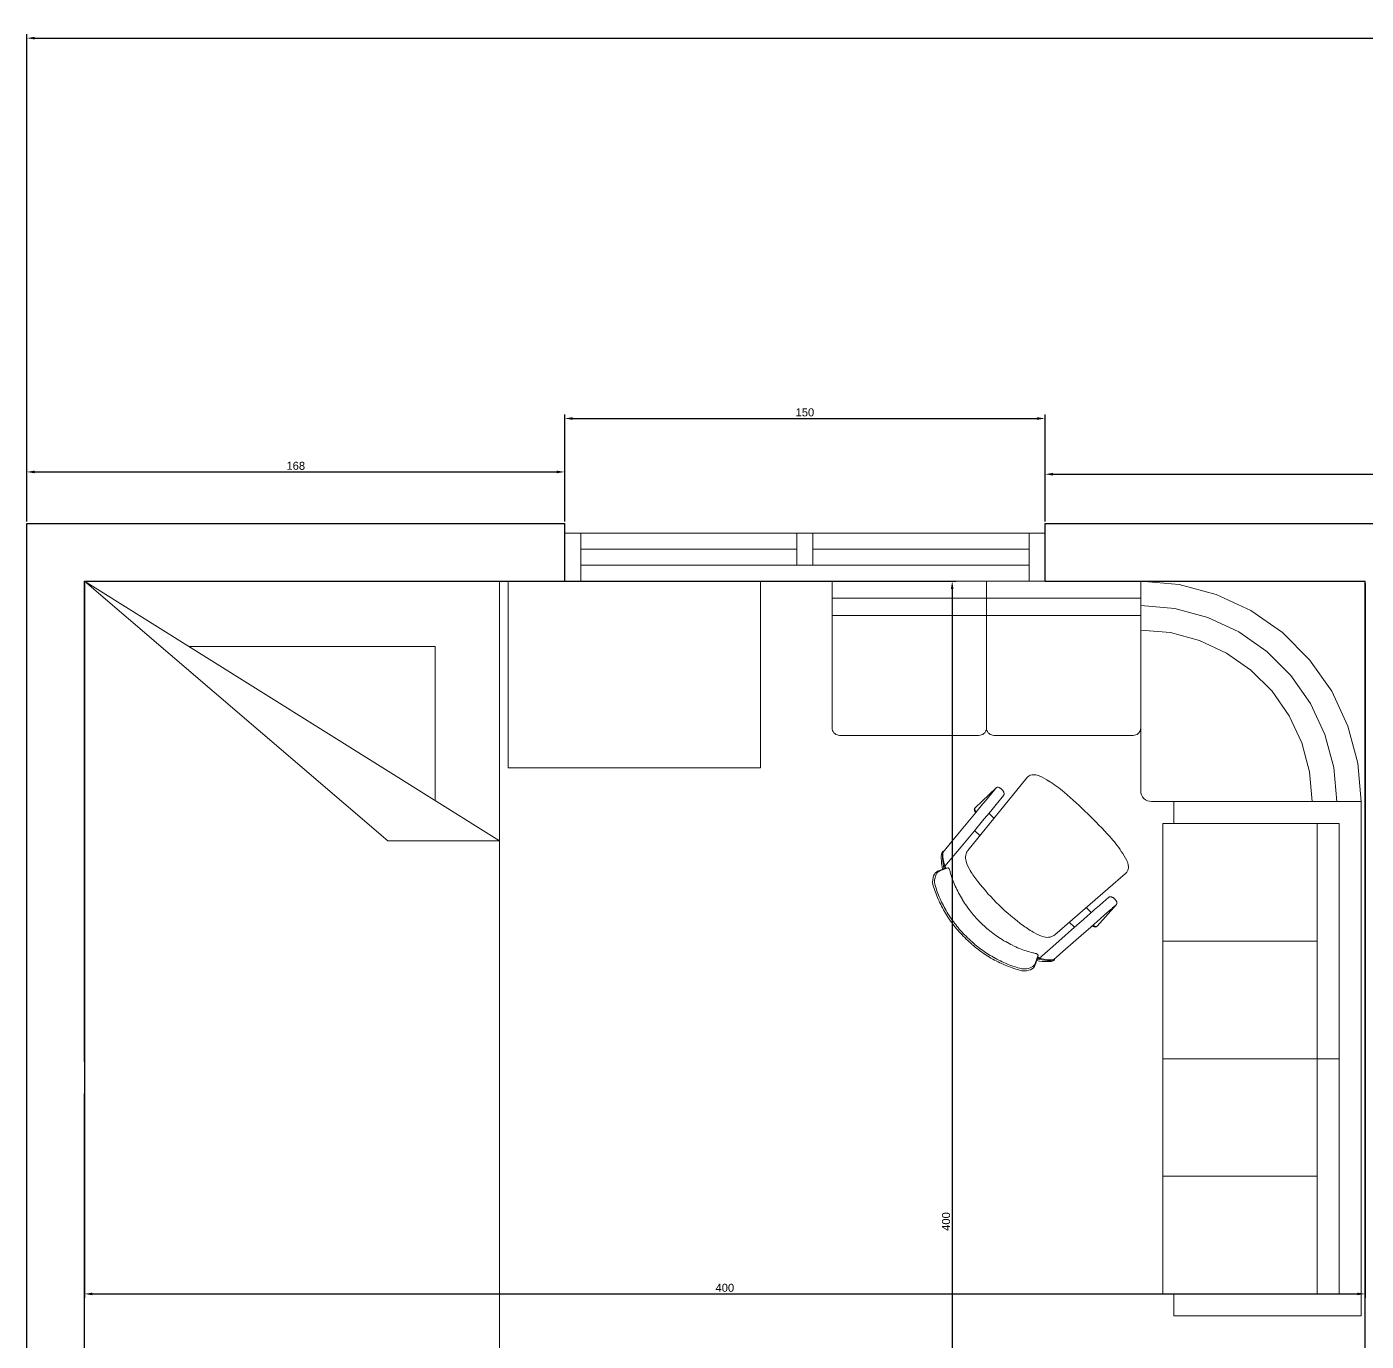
# Model space of a CAD drawing. Header units: millimetres. Extents: x -3817 to 5248, y 289 to 3424.
# Drawn here: x 4254.4 to 4672.7, y 2247 to 2657.4 of the extents above; entities that cross this region are included whole.
import ezdxf

# ---------------------------------------------------------------- set-up
doc = ezdxf.new("R2010")
doc.units = ezdxf.units.MM
for name, color, linetype, lineweight in [('1 Amenagament', 8, 'Continuous', 9), ('1 FENETRES', 191, 'Continuous', 15), ('AMENAGEMENT', 8, 'Continuous', 9), ('FENETRE', 191, 'Continuous', 5)]:
    doc.layers.add(name, color=color, linetype=linetype, lineweight=lineweight)
doc.styles.get("Standard").update_dxf_attribs({"font": 'arial.ttf'})
doc.dimstyles.new('ISO-25', dxfattribs={"dimtxt": 2.5, "dimasz": 2.5, "dimexe": 1.25, "dimexo": 0.625, "dimtad": 1, "dimtxsty": 'Standard', "dimcen": 2.5, "dimadec": 0, "dimazin": 0, "dimtfac": 1, "dimtmove": 0, "dimatfit": 3, "dimfxl": 1, "dimarcsym": 0})

# ---------------------------------------------------------------- blocks, each defined once
blk = doc.blocks.new('150aa')
at = {"layer": '1 FENETRES'}
for p, q in [((8209.96, 129.8), (8359.96, 129.8)), ((8209.96, 129.8), (8209.96, 114.8)), ((8214.96, 114.8), (8214.96, 129.8)), ((8282.46, 119.8), (8282.46, 129.8)), ((8287.46, 119.8), (8287.46, 129.8)), ((8354.96, 114.8), (8354.96, 129.8)), ((8359.96, 114.8), (8359.96, 129.8)), ((8214.96, 124.8), (8282.46, 124.8)), ((8287.46, 124.8), (8354.96, 124.8)), ((8214.96, 119.8), (8354.96, 119.8)), ((8209.96, 114.8), (8359.96, 114.8))]:
    blk.add_line(p, q, dxfattribs=at)
blk = doc.blocks.new('LIT1PLACE')
for p, q in [((100, 200), (0, 200)), ((0, 0), (0, 200)), ((100, 0), (100, 200)), ((73.1, 62.57), (0, 0)), ((0, 0), (100, 62.57)), ((100, 62.57), (73.1, 62.57)), ((84.48, 52.86), (84.48, 15.74)), ((102.13, 45), (162.9, 45)), ((162.9, 45), (102.13, 45)), ((102.13, 45), (102.13, 0)), ((162.9, 45), (162.9, 0)), ((84.48, 15.74), (25.15, 15.74)), ((100, 0), (0, 0)), ((162.9, 0), (102.13, 0)), ((102.13, 0), (162.9, 0))]:
    blk.add_line(p, q)
blk = doc.blocks.new('dh')
at = {"layer": '1 Amenagament', "extrusion": (-1.60812e-16, -1, 0)}
for points, elevation in [([(-69.6192, 0), (-70.3417, 0)], 250.7954), ([(-69.7042, 0), (-70.3842, 0)], 250.8804), ([(-70.3842, 0), (-69.7892, 0)], 251.3337), ([(-70.3842, 0), (-69.7892, 0)], 252.2403), ([(-70.3842, 0), (-69.7042, 0)], 252.6936), ([(-69.6192, 0), (-70.428, 0)], 252.7786), ([(-70.3417, 0), (-69.6192, 0)], 252.7786), ([(-71.0353, 0), (-70.4981, 0)], 253.0336), ([(-70.4692, 0), (-71.0642, 0)], 253.4963), ([(-70.4692, 0), (-71.0642, 0)], 253.5625), ([(-70.4692, 0), (-71.0642, 0)], 253.6286)]:
    blk.add_lwpolyline(points, dxfattribs=dict(at, elevation=elevation))
at = {"layer": '1 Amenagament', "extrusion": (1, -1.60812e-16, 0)}
for points, elevation in [([(-250.7954, 0), (-250.8804, 0)], -70.3417), ([(-252.7786, 0), (-250.7954, 0)], -69.6192), ([(-250.8804, 0), (-252.6936, 0)], -70.3842), ([(-252.6936, 0), (-250.8804, 0)], -69.7892), ([(-252.6936, 0), (-250.8804, 0)], -69.7042), ([(-251.2487, 0), (-251.2487, 0)], -69.6192), ([(-252.6936, 0), (-252.7786, 0)], -70.3417), ([(-252.7786, 0), (-252.7786, 0)], -69.6192), ([(-252.8198, 0), (-253.6286, 0)], -70.4692), ([(-253.0624, 0), (-253.6286, 0)], -71.0642), ([(-253.6286, 0), (-253.0624, 0)], -71.0642), ([(-253.0624, 0), (-253.6286, 0)], -70.4692), ([(-253.6286, 0), (-253.6286, 0)], -71.6591), ([(-253.6286, 0), (-253.6286, 0)], -71.0642), ([(-253.6286, 0), (-253.6286, 0)], -71.0642), ([(-253.6286, 0), (-253.6286, 0)], -70.4692), ([(-253.6286, 0), (-253.6286, 0)], -70.4692)]:
    blk.add_lwpolyline(points, dxfattribs=dict(at, elevation=elevation))
at = {"layer": '1 Amenagament', "extrusion": (-1.60812e-16, 1, 0), "elevation": -251.787}
blk.add_lwpolyline([(70.3842, 0), (69.7042, 0)], dxfattribs=at)
at = {"layer": '1 Amenagament'}
for points in [[(-70.4692, -253.4397), (-70.3544, -253.4296), (-70.2431, -253.3998), (-70.1387, -253.3511), (-70.0443, -253.285), (-69.9628, -253.2035), (-69.8967, -253.1091), (-69.848, -253.0047), (-69.8182, -252.8934), (-69.8081, -252.7786)], [(-70.4692, -253.5341), (-70.338, -253.5226), (-70.2108, -253.4886), (-70.0915, -253.4329), (-69.9836, -253.3574), (-69.8904, -253.2642), (-69.8149, -253.1564), (-69.7592, -253.037), (-69.7252, -252.9098), (-69.7137, -252.7786)], [(-70.4692, -253.6286), (-70.3216, -253.6156), (-70.1785, -253.5773), (-70.0442, -253.5147), (-69.9229, -253.4297), (-69.8181, -253.3249), (-69.7331, -253.2036), (-69.6705, -253.0693), (-69.6322, -252.9262), (-69.6192, -252.7786)], [(-70.428, -252.7786), (-70.436, -252.7794), (-70.4438, -252.7817), (-70.4509, -252.7855), (-70.4571, -252.7907), (-70.4623, -252.7969), (-70.4661, -252.804), (-70.4684, -252.8118), (-70.4692, -252.8198)], [(-71.6303, -253.0336), (-71.6353, -253.034), (-71.6401, -253.0353), (-71.6447, -253.0374), (-71.6488, -253.0403), (-71.6524, -253.0439), (-71.6553, -253.048), (-71.6574, -253.0526), (-71.6587, -253.0574), (-71.6591, -253.0624)], [(-71.0642, -253.0624), (-71.0646, -253.0574), (-71.0659, -253.0526), (-71.068, -253.048), (-71.0709, -253.0439), (-71.0745, -253.0403), (-71.0786, -253.0374), (-71.0832, -253.0353), (-71.088, -253.034), (-71.093, -253.0336)], [(-71.0642, -253.0624), (-71.0637, -253.0574), (-71.0624, -253.0526), (-71.0603, -253.048), (-71.0574, -253.0439), (-71.0539, -253.0403), (-71.0497, -253.0374), (-71.0452, -253.0353), (-71.0403, -253.034), (-71.0353, -253.0336)], [(-70.4981, -253.0336), (-70.4931, -253.034), (-70.4882, -253.0353), (-70.4837, -253.0374), (-70.4795, -253.0403), (-70.476, -253.0439), (-70.4731, -253.048), (-70.471, -253.0526), (-70.4697, -253.0574), (-70.4692, -253.0624)]]:
    blk.add_lwpolyline(points, dxfattribs=at)
at = {"layer": '1 Amenagament', "extrusion": (1.60812e-16, -1, 0)}
for points, elevation in [([(-71.093, 0), (-71.6303, 0)], 253.0336), ([(-71.6591, 0), (-71.0642, 0)], 253.4963), ([(-71.6591, 0), (-71.0642, 0)], 253.5625), ([(-71.6591, 0), (-71.0642, 0)], 253.6286)]:
    blk.add_lwpolyline(points, dxfattribs=dict(at, elevation=elevation))
at = {"layer": '1 Amenagament', "extrusion": (-1, -1.60812e-16, 0)}
for points, elevation in [([(253.6286, 0), (253.0624, 0)], 71.6591), ([(253.0624, 0), (253.6286, 0)], 71.0642), ([(253.6286, 0), (253.0624, 0)], 71.0642), ([(253.6286, 0), (253.6286, 0)], 71.0642), ([(253.6286, 0), (253.6286, 0)], 71.0642)]:
    blk.add_lwpolyline(points, dxfattribs=dict(at, elevation=elevation))
blk = doc.blocks.new('A$C44F74D01')
at = {"layer": '1 Amenagament'}
for p, q in [((0.0762, 0.2033), (0.0505, 0.4954)), ((0.4568, 0.2033), (0.4825, 0.4954)), ((0, 0.3154), (0.0035, 0.4063)), ((0.0038, 0.4016), (0.0035, 0.4063)), ((0.004, 0.3985), (0.0043, 0.3956)), ((0.0043, 0.3956), (0.0048, 0.3896)), ((0.0398, 0.3686), (0.0363, 0.4062)), ((0.4932, 0.3686), (0.4967, 0.4062)), ((0.5287, 0.3956), (0.5282, 0.3896)), ((0.529, 0.3985), (0.5287, 0.3956)), ((0.5292, 0.4016), (0.5295, 0.4063)), ((0.533, 0.3154), (0.5295, 0.4063)), ((0.008, 0.352), (0.0066, 0.3695)), ((0.0091, 0.3394), (0.0122, 0.299)), ((0.042, 0.342), (0.0451, 0.3015)), ((0.491, 0.342), (0.4879, 0.3015)), ((0.5239, 0.3394), (0.5208, 0.299)), ((0.525, 0.352), (0.5264, 0.3695)), ((0, 0.3128), (0, 0.3154)), ((0.0122, 0.299), (0.0154, 0.2591)), ((0.0426, 0.3331), (0.0648, 0.3331)), ((0.0451, 0.3016), (0.0483, 0.2617)), ((0.4682, 0.3331), (0.4903, 0.3331)), ((0.4879, 0.3016), (0.4847, 0.2617)), ((0.5208, 0.299), (0.5176, 0.2591)), ((0.533, 0.3128), (0.533, 0.3154)), ((0.0154, 0.2591), (0.018, 0.2264)), ((0.0482, 0.2631), (0.0534, 0.1972)), ((0.0482, 0.2631), (0.0709, 0.2631)), ((0.4621, 0.2631), (0.4848, 0.2631)), ((0.4847, 0.2617), (0.4821, 0.229)), ((0.5176, 0.2591), (0.515, 0.2264)), ((0.018, 0.2264), (0.0205, 0.1946)), ((0.4821, 0.229), (0.4796, 0.1972)), ((0.515, 0.2264), (0.5125, 0.1946)), ((0.0205, 0.1946), (0.0234, 0.1585)), ((0.0534, 0.1972), (0.0562, 0.1611)), ((0.4796, 0.1972), (0.4767, 0.1611)), ((0.5125, 0.1946), (0.5096, 0.1585)), ((0.0213, 0.1457), (0.0227, 0.1471)), ((0.0234, 0.1585), (0.0245, 0.1443)), ((0.0562, 0.1611), (0.0597, 0.1175)), ((0.4767, 0.1611), (0.4733, 0.1175)), ((0.5096, 0.1585), (0.5085, 0.1443)), ((0.5117, 0.1457), (0.5103, 0.1471)), ((0.0551, 0.0927), (0.0647, 0.1141)), ((0.058, 0.0957), (0.0693, 0.1203)), ((0.0647, 0.1141), (0.0693, 0.1203)), ((0.475, 0.0957), (0.4637, 0.1203)), ((0.4683, 0.1141), (0.4637, 0.1203)), ((0.4779, 0.0927), (0.4683, 0.1141))]:
    blk.add_line(p, q, dxfattribs=at)
for centre, radius, start, end in [((0.2665, -1.2866), 1.8341, 90, 93.1254), ((0.2665, -1.2866), 1.8341, 86.8746, 89.9999), ((0.0778, 0.4973), 0.0274, 127.6787, 183.9719), ((0.108, 0.4583), 0.0767, 114.2278, 127.6786), ((0.1333, 0.3717), 0.1665, 98.5044, 109.9474), ((0.1994, 0.1139), 0.4322, 94.3654, 102.1175), ((0.3336, 0.1139), 0.4322, 77.8825, 85.6345), ((0.3997, 0.3717), 0.1665, 70.0525, 81.4955), ((0.425, 0.4583), 0.0767, 52.3214, 65.7722), ((0.4552, 0.4973), 0.0274, 356.0279, 52.3212), ((0.0089, 0.4061), 0.00542, 139.6757, 178.1924), ((2.1616, 0.5905), 2.166, 185.0043, 185.0544), ((3.4068, 0.7006), 3.4161, 185.0539, 185.0736), ((0.0132, 0.4025), 0.0111, 127.9269, 139.8303), ((-6.8282, -0.2157), 6.8598, 5.03083, 5.06239), ((-6.7351, -0.2076), 6.7663, 4.97551, 5.0311), ((-5.7634, -0.123), 5.791, 4.91553, 4.97543), ((0.0132, 0.4025), 0.0111, 116.0266, 127.9269), ((0.0179, 0.3935), 0.0212, 109.0052, 116.6985), ((0.0179, 0.3935), 0.0212, 101.3146, 109.0057), ((0.0197, 0.3852), 0.0296, 95.5193, 101.6662), ((0.0197, 0.3852), 0.0297, 89.3737, 95.5194), ((0.0198, 0.3852), 0.0296, 83.4806, 89.6273), ((0.0198, 0.3852), 0.0297, 77.334, 83.4802), ((0.0218, 0.3934), 0.0212, 69.9953, 77.6871), ((0.0218, 0.3934), 0.0212, 62.3057, 69.9956), ((0.0266, 0.4024), 0.0111, 39.1688, 62.9731), ((0.0307, 0.4061), 0.00553, 1.0863, 35.7075), ((0.5023, 0.4061), 0.00553, 144.2924, 178.9137), ((0.5064, 0.4024), 0.0111, 117.0269, 140.8312), ((0.5112, 0.3934), 0.0212, 110.0044, 117.6943), ((0.5112, 0.3934), 0.0212, 102.3129, 110.0047), ((0.5132, 0.3852), 0.0297, 96.5197, 102.6659), ((0.5132, 0.3852), 0.0296, 90.3727, 96.5194), ((0.5133, 0.3852), 0.0297, 84.4806, 90.6263), ((0.5133, 0.3852), 0.0296, 78.3338, 84.4807), ((0.5151, 0.3935), 0.0212, 70.9943, 78.6854), ((0.5151, 0.3935), 0.0212, 63.3015, 70.9948), ((0.5198, 0.4025), 0.0111, 52.0731, 63.9735), ((0.5198, 0.4025), 0.0111, 40.1697, 52.0731), ((6.2964, -0.123), 5.791, 175.02454, 175.08441), ((7.2681, -0.2076), 6.7663, 174.96887, 175.02448), ((7.3612, -0.2157), 6.8598, 174.93759, 174.96915), ((0.5241, 0.4061), 0.00542, 1.8076, 40.3243), ((-2.8738, 0.7006), 3.4161, 354.9264, 354.9461), ((-1.6286, 0.5905), 2.166, 354.9456, 354.9957), ((-5.5562, -0.1051), 5.583, 4.8769, 4.9154), ((-4.1215, 0.0142), 4.1433, 4.5014, 4.6768), ((-4.9412, -0.0529), 4.9987, 4.6768, 4.837), ((-4.1215, 0.0142), 4.1763, 4.5014, 4.6768), ((4.89, -0.0045), 4.4126, 175.1488, 175.4962), ((4.6545, 0.0142), 4.1433, 175.3232, 175.4986), ((6.0892, -0.1051), 5.583, 175.0846, 175.1231), ((0.0045, 0.3156), 0.00447, 181.9586, 224.0582), ((0.0045, 0.3129), 0.00447, 181.9586, 224.0582), ((0.0092, 0.32), 0.0109, 223.4552, 246.4808), ((0.0092, 0.3173), 0.0109, 223.4552, 246.4808), ((0.0144, 0.331), 0.0231, 245.6496, 259.5912), ((0.0144, 0.3284), 0.0231, 245.6496, 259.5912), ((0.0164, 0.3411), 0.0334, 259.2316, 261.5628), ((0.0164, 0.3385), 0.0334, 259.2316, 261.9284), ((0.5166, 0.3385), 0.0334, 278.0715, 280.7682), ((0.5166, 0.3411), 0.0334, 278.4371, 280.7682), ((0.5186, 0.331), 0.0231, 280.4088, 294.3505), ((0.5186, 0.3284), 0.0231, 280.4088, 294.3505), ((0.5238, 0.32), 0.0109, 293.5192, 316.5448), ((0.5238, 0.3173), 0.0109, 293.5192, 316.5448), ((0.5285, 0.3156), 0.00447, 315.9418, 358.0414), ((0.5285, 0.3129), 0.00447, 315.9418, 358.0414), ((0.1126, 0.2083), 0.0368, 187.7484, 213.6289), ((0.1099, 0.2046), 0.0325, 211.0052, 245.7246), ((0.1701, 0.3201), 0.1631, 243.1508, 254.3485), ((0.3629, 0.3201), 0.1631, 285.6515, 296.8492), ((0.4231, 0.2046), 0.0325, 294.2753, 328.9946), ((0.4204, 0.2083), 0.0368, 326.371, 352.2515), ((0.1724, 0.276), 0.1995, 220.7803, 227.2711), ((0.0591, 0.1578), 0.0397, 197.7578, 229.0833), ((0.3194, 0.4952), 0.4574, 229.5608, 229.8335), ((0.1037, 0.2189), 0.1083, 221.5704, 222.9065), ((0.0269, 0.1444), 0.0024, 181.5954, 207.945), ((0.0638, 0.1845), 0.0568, 226.6281, 229.2783), ((0.1673, 0.2931), 0.2068, 227.1441, 237.347), ((0.2097, 0.3163), 0.2584, 226.9109, 234.7849), ((0.6042, 0.8243), 0.897, 230.7729, 232.8508), ((0.1971, 0.4225), 0.2689, 254.7006, 263.4632), ((0.2665, 0.8382), 0.6902, 261.6693, 270), ((0.2665, 0.8382), 0.6902, 270, 278.3307), ((0.3359, 0.4225), 0.2689, 276.5368, 285.2994), ((-0.0712, 0.8243), 0.897, 307.1491, 309.227), ((0.3233, 0.3163), 0.2584, 305.2151, 313.0891), ((0.3657, 0.2931), 0.2068, 302.653, 312.8558), ((0.3606, 0.276), 0.1995, 312.7288, 319.2197), ((0.4739, 0.1578), 0.0397, 310.9166, 342.2421), ((0.4692, 0.1845), 0.0568, 310.7216, 313.3719), ((0.5061, 0.1444), 0.0024, 332.055, 358.4046), ((0.2136, 0.4952), 0.4574, 310.1664, 310.4392), ((0.4293, 0.2189), 0.1083, 317.0935, 318.4296), ((0.0781, 0.0819), 0.0256, 167.0433, 216.8319), ((0.2418, 0.3671), 0.3103, 232.4843, 235.0661), ((0.0937, 0.0748), 0.0425, 155.0754, 162.4558), ((0.0615, 0.1265), 0.00944, 232.9056, 256.6214), ((0.0762, 0.0877), 0.0199, 156.4458, 175.3135), ((0.0864, 0.088), 0.0301, 177.397, 216.2384), ((0.0594, 0.1176), 0.000285, 239.6534, 343.4985), ((0.3158, 0.4902), 0.4512, 235.4036, 236.273), ((0.0705, 0.1196), 0.0014, 97.2482, 149.5422), ((0.0725, 0.1112), 0.01, 59.3866, 102.5222), ((-0.2203, -0.3851), 0.5863, 58.4185, 59.4569), ((0.2168, 0.3347), 0.2559, 239.4521, 244.1189), ((0.2447, 0.3921), 0.3197, 244.119, 248.2938), ((0.2546, 0.4172), 0.3467, 248.2938, 252.1506), ((0.2648, 0.4488), 0.3799, 252.1506, 255.8348), ((0.2682, 0.4488), 0.3799, 284.1652, 287.8494), ((0.2784, 0.4172), 0.3467, 287.8494, 291.7062), ((0.2883, 0.3921), 0.3197, 291.7061, 295.881), ((0.3162, 0.3347), 0.2559, 295.881, 300.5479), ((0.7533, -0.3851), 0.5863, 120.543, 121.5815), ((0.4605, 0.1112), 0.01, 77.4778, 120.6134), ((0.4625, 0.1196), 0.0014, 30.4578, 82.7518), ((0.2172, 0.4902), 0.4512, 303.727, 304.5964), ((0.2912, 0.3671), 0.3103, 304.9339, 307.5156), ((0.4466, 0.088), 0.0301, 323.7616, 2.603), ((0.4736, 0.1176), 0.000285, 196.5015, 300.3466), ((0.4715, 0.1265), 0.00944, 283.3786, 307.0945), ((0.4568, 0.0877), 0.0199, 4.6865, 23.5542), ((0.4549, 0.0819), 0.0256, 323.1681, 12.9567), ((0.4393, 0.0748), 0.0425, 17.5442, 24.9246), ((0.0974, 0.0874), 0.045, 207.6489, 245.5027), ((0.1001, 0.0907), 0.0431, 208.3731, 245.7209), ((0.2445, 0.3455), 0.3419, 241.0072, 244.9482), ((0.2441, 0.3438), 0.3342, 241.0555, 245.0033), ((0.2765, 0.495), 0.4276, 255.8347, 259.1671), ((0.2708, 0.4652), 0.3972, 259.167, 262.6246), ((0.2686, 0.4486), 0.3805, 262.6246, 266.2301), ((0.2665, 0.4162), 0.348, 266.2301, 269.9999), ((0.2665, 0.4162), 0.348, 270, 273.7699), ((0.2644, 0.4486), 0.3805, 273.7699, 277.3754), ((0.2622, 0.4652), 0.3972, 277.3753, 280.8329), ((0.2565, 0.495), 0.4276, 280.8329, 284.1653), ((0.2889, 0.3438), 0.3342, 294.9966, 298.9445), ((0.2885, 0.3455), 0.3419, 295.0518, 298.9927), ((0.4329, 0.0907), 0.0431, 294.279, 331.6268), ((0.4356, 0.0874), 0.045, 294.4973, 332.3511), ((0.2543, 0.3665), 0.365, 244.9482, 248.762), ((0.2541, 0.3652), 0.3578, 245.0033, 248.8187), ((0.2595, 0.3798), 0.3793, 248.7621, 252.4334), ((0.2594, 0.3789), 0.3724, 248.8187, 252.4851), ((0.2696, 0.4117), 0.4128, 252.4334, 255.9529), ((0.2698, 0.4118), 0.4069, 252.4852, 255.9926), ((0.2538, 0.3488), 0.3479, 255.9527, 259.767), ((0.2537, 0.3472), 0.3404, 255.9924, 259.8075), ((0.2606, 0.3864), 0.3862, 259.767, 263.3876), ((0.2605, 0.3854), 0.3791, 259.8076, 263.4225), ((0.2633, 0.4098), 0.4097, 263.3876, 266.8007), ((0.2633, 0.4092), 0.4032, 263.4225, 266.8224), ((0.2665, 0.4675), 0.4675, 266.8224, 269.9999), ((0.2665, 0.4675), 0.4616, 266.8224, 269.9999), ((0.2665, 0.4675), 0.4616, 270, 273.1776), ((0.2665, 0.4675), 0.4675, 270, 273.1776), ((0.2697, 0.4092), 0.4032, 273.1776, 276.5775), ((0.2697, 0.4098), 0.4097, 273.1992, 276.6124), ((0.2725, 0.3854), 0.3791, 276.5775, 280.1924), ((0.2724, 0.3864), 0.3862, 276.6124, 280.233), ((0.2793, 0.3472), 0.3404, 280.1924, 284.0076), ((0.2792, 0.3488), 0.3479, 280.233, 284.0473), ((0.2632, 0.4118), 0.4069, 284.0074, 287.5148), ((0.2634, 0.4117), 0.4128, 284.047, 287.5665), ((0.2736, 0.3789), 0.3724, 287.5148, 291.1813), ((0.2735, 0.3798), 0.3793, 287.5666, 291.2379), ((0.2789, 0.3652), 0.3578, 291.1813, 294.9966), ((0.2787, 0.3665), 0.365, 291.2379, 295.0518)]:
    blk.add_arc(centre, radius, start, end, dxfattribs=at)
blk = doc.blocks.new('*D133')
at = {"color": 0, "lineweight": -2, "transparency": 16777216}
for p, q in [((4254.43, 2503), (4254.43, 2655.15)), ((4256.93, 2653.9), (5197.93, 2653.9)), ((5200.43, 2503), (5200.43, 2655.15))]:
    blk.add_line(p, q, dxfattribs=at)
at = {"color": 0, "transparency": 16777216}
for points in [[(4256.93, 2654.32), (4256.93, 2653.48), (4254.43, 2653.9)], [(5197.93, 2654.32), (5197.93, 2653.48), (5200.43, 2653.9)]]:
    blk.add_solid(points, dxfattribs=at)
at = {"layer": 'Defpoints', "color": 0, "transparency": 16777216}
for p in [(5200.43, 2653.9), (4254.43, 2502.37), (5200.43, 2502.37)]:
    blk.add_point(p, dxfattribs=at)
at = {"color": 0, "transparency": 16777216, "insert": (4727.43, 2655.8), "char_height": 2.5, "attachment_point": 5}
blk.add_mtext('946', dxfattribs=at)
blk = doc.blocks.new('*D134')
at = {"color": 0, "lineweight": -2, "transparency": 16777216}
for p, q in [((4422.43, 2503), (4422.43, 2536.38)), ((4424.93, 2535.13), (4569.93, 2535.13)), ((4572.43, 2503), (4572.43, 2536.38))]:
    blk.add_line(p, q, dxfattribs=at)
at = {"color": 0, "transparency": 16777216}
for points in [[(4424.93, 2535.55), (4424.93, 2534.71), (4422.43, 2535.13)], [(4569.93, 2535.55), (4569.93, 2534.71), (4572.43, 2535.13)]]:
    blk.add_solid(points, dxfattribs=at)
at = {"layer": 'Defpoints', "color": 0, "transparency": 16777216}
for p in [(4572.43, 2535.13), (4422.43, 2502.37), (4572.43, 2502.37)]:
    blk.add_point(p, dxfattribs=at)
at = {"color": 0, "transparency": 16777216, "insert": (4497.43, 2537.03), "char_height": 2.5, "attachment_point": 5}
blk.add_mtext('150', dxfattribs=at)
blk = doc.blocks.new('*D136')
at = {"color": 0, "lineweight": -2, "transparency": 16777216}
for p, q in [((4572.43, 2503), (4572.43, 2518.97)), ((4907.43, 2503), (4907.43, 2518.97)), ((4574.93, 2517.72), (4904.93, 2517.72))]:
    blk.add_line(p, q, dxfattribs=at)
at = {"color": 0, "transparency": 16777216}
for points in [[(4574.93, 2518.14), (4574.93, 2517.3), (4572.43, 2517.72)], [(4904.93, 2518.14), (4904.93, 2517.3), (4907.43, 2517.72)]]:
    blk.add_solid(points, dxfattribs=at)
at = {"layer": 'Defpoints', "color": 0, "transparency": 16777216}
for p in [(4907.43, 2517.72), (4572.43, 2502.37), (4907.43, 2502.37)]:
    blk.add_point(p, dxfattribs=at)
at = {"color": 0, "transparency": 16777216, "insert": (4739.93, 2519.62), "char_height": 2.5, "attachment_point": 5}
blk.add_mtext('335', dxfattribs=at)
blk = doc.blocks.new('*D137')
at = {"color": 0, "lineweight": -2, "transparency": 16777216}
for p, q in [((4254.43, 2503.62), (4254.43, 2519.69)), ((4256.93, 2518.44), (4419.93, 2518.44)), ((4422.43, 2503.62), (4422.43, 2519.69))]:
    blk.add_line(p, q, dxfattribs=at)
at = {"color": 0, "transparency": 16777216}
for points in [[(4256.93, 2518.86), (4256.93, 2518.02), (4254.43, 2518.44)], [(4419.93, 2518.86), (4419.93, 2518.02), (4422.43, 2518.44)]]:
    blk.add_solid(points, dxfattribs=at)
at = {"layer": 'Defpoints', "color": 0, "transparency": 16777216}
for p in [(4422.43, 2518.44), (4254.43, 2503), (4422.43, 2503)]:
    blk.add_point(p, dxfattribs=at)
at = {"color": 0, "transparency": 16777216, "insert": (4338.43, 2520.34), "char_height": 2.5, "attachment_point": 5}
blk.add_mtext('168', dxfattribs=at)
blk = doc.blocks.new('*D139')
at = {"color": 0, "lineweight": -2, "transparency": 16777216}
for p, q in [((4273.05, 2484.37), (4544.68, 2484.37)), ((4543.43, 2481.87), (4543.43, 2086.87)), ((4273.05, 2084.37), (4544.68, 2084.37))]:
    blk.add_line(p, q, dxfattribs=at)
at = {"color": 0, "transparency": 16777216}
for points in [[(4543.02, 2481.87), (4543.85, 2481.87), (4543.43, 2484.37)], [(4543.02, 2086.87), (4543.85, 2086.87), (4543.43, 2084.37)]]:
    blk.add_solid(points, dxfattribs=at)
at = {"layer": 'Defpoints', "color": 0, "transparency": 16777216}
for p in [(4272.43, 2484.37), (4272.43, 2084.37), (4543.43, 2084.37)]:
    blk.add_point(p, dxfattribs=at)
at = {"color": 0, "transparency": 16777216, "insert": (4541.53, 2284.37), "char_height": 2.5, "attachment_point": 5, "rotation": 90}
blk.add_mtext('400', dxfattribs=at)
blk = doc.blocks.new('*D140')
at = {"color": 0, "lineweight": -2, "transparency": 16777216}
for p, q in [((4272.43, 2483.75), (4272.43, 2260.52)), ((4672.43, 2483.75), (4672.43, 2260.52)), ((4274.93, 2261.77), (4669.93, 2261.77))]:
    blk.add_line(p, q, dxfattribs=at)
at = {"color": 0, "transparency": 16777216}
for points in [[(4274.93, 2262.18), (4274.93, 2261.35), (4272.43, 2261.77)], [(4669.93, 2262.18), (4669.93, 2261.35), (4672.43, 2261.77)]]:
    blk.add_solid(points, dxfattribs=at)
at = {"layer": 'Defpoints', "color": 0, "transparency": 16777216}
for p in [(4272.43, 2484.37), (4672.43, 2484.37), (4672.43, 2261.77)]:
    blk.add_point(p, dxfattribs=at)
at = {"color": 0, "transparency": 16777216, "insert": (4472.43, 2263.67), "char_height": 2.5, "attachment_point": 5}
blk.add_mtext('400', dxfattribs=at)

msp = doc.modelspace()

# ---------------------------------------------------------------- linework, layer by layer
for p, q in [((4254.428, 1140.209), (4254.428, 2502.372)), ((4254.428, 2502.372), (4422.428, 2502.372)), ((4272.428, 2502.372), (4372.428, 2502.372)), ((4422.428, 2484.372), (4422.428, 2502.372)), ((4572.428, 2502.372), (4832.428, 2502.372)), ((4572.428, 2484.372), (4572.428, 2502.372)), ((4572.428, 2502.372), (4907.428, 2502.372)), ((4272.428, 2484.372), (4372.428, 2484.372)), ((4272.428, 2334.372), (4272.428, 2484.372)), ((4272.428, 2484.372), (4422.428, 2484.372)), ((4572.428, 2484.372), (4672.428, 2484.372)), ((4572.428, 2484.372), (4672.428, 2484.372)), ((4672.428, 2074.372), (4672.428, 2484.372)), ((4272.428, 2334.372), (4272.428, 2324.372)), ((4272.428, 2084.372), (4272.428, 2324.372))]:
    msp.add_line(p, q)

# ---------------------------------------------------------------- block references
at = {"layer": 'AMENAGEMENT', "ltscale": 10, "xscale": -1.296, "yscale": 1.296, "zscale": 1.296, "rotation": 180}
msp.add_blockref('LIT1PLACE', (4272.428, 2484.372), dxfattribs=at)
at = {"layer": 'AMENAGEMENT', "lineweight": 9, "xscale": -81, "yscale": 81, "zscale": 81, "rotation": 180}
msp.add_blockref('dh', (10310.328, -18059.541), dxfattribs=at)
at = {"layer": 'AMENAGEMENT', "xscale": -99.51007959031526, "yscale": 99.51007959031267, "zscale": 99.51007959031477, "rotation": 315.878004339644}
msp.add_blockref('A$C44F74D01', (4566.851, 2354.113), dxfattribs=at)
at = {"layer": 'FENETRE'}
msp.add_blockref('150aa', (-3787.534, 2369.571), dxfattribs=at)

# ---------------------------------------------------------------- dimensions: what is measured, and where the dimension line sits
for base, p1, p2, picture, middle in [((5200.428, 2653.9), (4254.428, 2502.372), (5200.428, 2502.372), '*D133', (4727.428, 2655.802)), ((4572.428, 2535.13), (4422.428, 2502.372), (4572.428, 2502.372), '*D134', (4497.428, 2537.031)), ((4422.428, 2518.439), (4254.428, 2502.997), (4422.428, 2502.997), '*D137', (4338.428, 2520.341)), ((4907.428, 2517.719), (4572.428, 2502.372), (4907.428, 2502.372), '*D136', (4739.928, 2519.622)), ((4672.428, 2261.768), (4272.428, 2484.372), (4672.428, 2484.372), '*D140', (4472.428, 2263.669))]:
    dim = msp.add_linear_dim(base=base, p1=p1, p2=p2, dimstyle='ISO-25')
    dim.commit()
    dim.dimension.update_dxf_attribs({"geometry": picture, "text_midpoint": middle})
dim = msp.add_linear_dim(base=(4543.435, 2084.372), p1=(4272.428, 2484.372), p2=(4272.428, 2084.372), angle=90, dimstyle='ISO-25')
dim.commit()
dim.dimension.update_dxf_attribs({"geometry": '*D139', "text_midpoint": (4541.533, 2284.372)})

doc.saveas('drawing.dxf')
